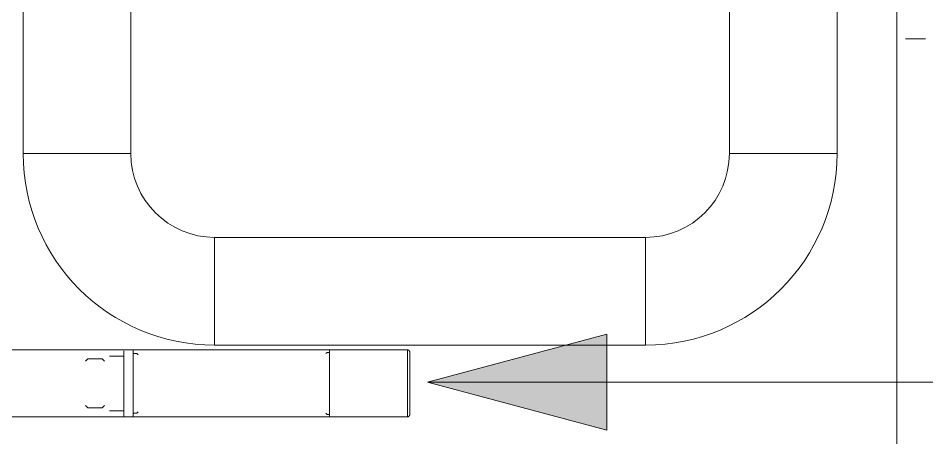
# Model space of a CAD drawing. Header units: millimetres. Extents: x -7702 to 17735, y -16958 to 1800.
# Drawn here: x -6881.7 to -6502.1, y -15247.4 to -15072 of the extents above; entities that cross this region are included whole.
import ezdxf

# ---------------------------------------------------------------- set-up
doc = ezdxf.new("R2010")
doc.units = ezdxf.units.MM
for name, color, linetype, lineweight in [('G-ANNO-TEXT', 231, 'Continuous', 9), ('G-IMPT', 8, 'Continuous', 9), ('I-FURN', 30, 'Continuous', 9)]:
    doc.layers.add(name, color=color, linetype=linetype, lineweight=lineweight)

msp = doc.modelspace()

# ---------------------------------------------------------------- hatches: boundary and pattern name
at = {"layer": 'G-ANNO-TEXT'}
msp.add_hatch(color=7, dxfattribs=at).paths.add_polyline_path([(-6710.778, -15224.15), (-6635.778, -15244.246), (-6635.778, -15204.054)])
at = {"layer": 'I-FURN'}
h = msp.add_hatch(dxfattribs=at)
h.set_pattern_fill('FP_1', color=256, style=0, pattern_type=2)
h.set_pattern_definition([(0, (-7425.62, -16909.65), (203.2, 50.8), [8.382, -144.018, 8.382, -144.018, -812.8]), (0, (-7425.62, -16909.65), (203.2, 50.8), [-304.8, 8.382, -296.418, 8.382, -144.018, -355.6]), (0, (-7425.62, -16909.65), (203.2, 50.8), [-762, 8.382, -93.218, 8.382, -245.618]), (120, (-7349.42, -16884.25), (-145.5941, 150.57636), [8.382, -144.018, 8.382, -144.018, -812.8]), (120, (-7349.42, -16884.25), (-145.5941, 150.57636), [-304.8, 8.382, -296.418, 8.382, -144.018, -355.6]), (120, (-7349.42, -16884.25), (-145.5941, 150.57636), [-762, 8.382, -93.218, 8.382, -245.618]), (240, (-7324.02, -16782.65), (-57.6059, -201.37636), [8.382, -144.018, 8.382, -144.018, -812.8]), (240, (-7324.02, -16782.65), (-57.6059, -201.37636), [-304.8, 8.382, -296.418, 8.382, -144.018, -355.6]), (240, (-7324.02, -16782.65), (-57.6059, -201.37636), [-762, 8.382, -93.218, 8.382, -245.618])])
h.paths.add_polyline_path([(-5696.996, -16569.651), (-5064.62, -16569.651), (-5064.62, -15979.651), (-6464.62, -15979.651), (-6464.62, -14479.651), (-3564.62, -14479.651), (-3564.62, -13779.651), (-7054.62, -13779.651), (-7054.62, -16569.651), (-5926.51, -16569.651)])
h.paths.add_polyline_path([(-6844.565, -15674.651), (-6854.62, -15674.651), (-6867.561, -15672.947), (-6879.62, -15667.952), (-6889.975, -15660.006), (-6897.921, -15649.651), (-6902.916, -15637.592), (-6904.62, -15624.651), (-6904.62, -15238.636), (-6937.509, -15238.968), (-6942.188, -15243.258), (-6948.131, -15246.123), (-6954.62, -15247.151), (-6961.776, -15245.946), (-6968.078, -15242.621), (-6973.227, -15237.082), (-6976.019, -15231.604), (-6977.12, -15224.651), (-6977.196, -15224.651), (-6977.12, -15172.651), (-6932.12, -15172.651), (-6932.02, -15210.693), (-6904.62, -15210.302), (-6904.62, -14834.651), (-6902.916, -14821.71), (-6897.284, -14808.82), (-6889.975, -14799.295), (-6879.62, -14791.35), (-6867.561, -14786.354), (-6854.62, -14784.651), (-6564.62, -14784.651), (-6551.679, -14786.354), (-6539.62, -14791.35), (-6529.265, -14799.295), (-6521.319, -14809.651), (-6516.324, -14821.71), (-6514.62, -14834.651), (-6514.62, -15624.651), (-6516.324, -15637.592), (-6521.319, -15649.651), (-6529.265, -15660.006), (-6539.62, -15667.952), (-6551.679, -15672.947), (-6564.62, -15674.651), (-6615.051, -15674.651)])
h.paths.add_polyline_path([(-6976.243, -15219.046), (-6976.197, -15218.821), (-6976.232, -15218.98)])
h.paths.add_polyline_path([(-6954.62, -15172.608), (-6951.784, -15172.493), (-6952.426, -15172.539), (-6954.294, -15172.598)])
h.paths.add_polyline_path([(-6965.127, -15172.588), (-6966.676, -15172.36), (-6975.07, -15172.104), (-6975.07, -15171.351), (-6976.351, -15171.351), (-6977.12, -15170.802), (-6977.12, -15145.851), (-6932.12, -15145.851), (-6932.12, -15170.801), (-6933.221, -15171.351), (-6934.394, -15171.351), (-6934.17, -15172.104), (-6937.489, -15172.39), (-6937.788, -15172.435), (-6940.145, -15172.236), (-6940.911, -15172.191), (-6943.459, -15172.407), (-6944.977, -15172.526), (-6944.917, -15172.25), (-6945.488, -15172.191), (-6963.775, -15172.478), (-6964.324, -15172.53), (-6964.81, -15172.565)])
h.paths.add_polyline_path([(-5445.216, -14389.651), (-5445.216, -13879.651), (-4584.024, -13879.651), (-4584.024, -14389.651), (-5430.216, -14389.651)])

# ---------------------------------------------------------------- linework, layer by layer
at = {"layer": 'G-ANNO-TEXT', "color": 7}
for p, q in [((-6635.778, -15204.054), (-6710.778, -15224.15)), ((-6635.778, -15244.246), (-6635.778, -15204.054)), ((-6710.778, -15224.15), (-6635.778, -15244.246)), ((-6710.778, -15224.15), (-6331.558, -15224.15))]:
    msp.add_line(p, q, dxfattribs=at)
at = {"layer": 'G-IMPT'}
for p, q in [((-6879.62, -15128.651), (-6879.62, -14888.651)), ((-6834.62, -14888.651), (-6834.62, -15128.651)), ((-6584.62, -15128.651), (-6584.62, -14888.651)), ((-6539.62, -14888.651), (-6539.62, -15128.651)), ((-6834.62, -15128.651), (-6879.62, -15128.651)), ((-6584.62, -15128.651), (-6539.62, -15128.651)), ((-6799.62, -15163.651), (-6619.62, -15163.651)), ((-6799.62, -15163.651), (-6799.62, -15208.651)), ((-6619.62, -15163.651), (-6619.62, -15208.651)), ((-6619.62, -15208.651), (-6799.62, -15208.651)), ((-6837.62, -15210.651), (-6914.62, -15210.651)), ((-6837.62, -15213.251), (-6843.62, -15213.251)), ((-6833.62, -15210.651), (-6837.62, -15210.651)), ((-6837.62, -15210.892), (-6837.62, -15210.651)), ((-6837.62, -15211.125), (-6837.62, -15215.318)), ((-6751.62, -15210.651), (-6833.62, -15210.651)), ((-6833.62, -15210.651), (-6833.62, -15238.651)), ((-6833.62, -15238.651), (-6833.62, -15210.651)), ((-6832.12, -15212.201), (-6833.62, -15212.201)), ((-6831.62, -15212.701), (-6832.12, -15212.201)), ((-6752.62, -15211.701), (-6753.12, -15212.201)), ((-6751.62, -15211.701), (-6752.62, -15211.701)), ((-6719.12, -15210.651), (-6751.62, -15210.651)), ((-6751.62, -15210.651), (-6751.62, -15224.651)), ((-6751.62, -15238.651), (-6751.62, -15210.651)), ((-6719.12, -15211.677), (-6719.12, -15210.651)), ((-6719.12, -15214.693), (-6719.12, -15211.707)), ((-6852.62, -15214.401), (-6853.62, -15215.401)), ((-6846.62, -15214.401), (-6852.62, -15214.401)), ((-6845.62, -15215.401), (-6846.62, -15214.401)), ((-6837.62, -15215.898), (-6837.62, -15215.396)), ((-6837.62, -15215.872), (-6837.62, -15233.429)), ((-6719.12, -15219.218), (-6719.12, -15214.73)), ((-6718.12, -15224.575), (-6718.12, -15213.802)), ((-6718.12, -15215.512), (-6718.12, -15219.59)), ((-6719.12, -15224.61), (-6719.12, -15219.26)), ((-6751.62, -15224.651), (-6751.62, -15238.651)), ((-6719.12, -15224.61), (-6719.12, -15229.966)), ((-6718.12, -15222.043), (-6718.12, -15224.726)), ((-6718.12, -15235.418), (-6718.12, -15224.575)), ((-6718.12, -15224.726), (-6718.12, -15227.115)), ((-6719.12, -15230.008), (-6719.12, -15234.514)), ((-6718.12, -15229.695), (-6718.12, -15233.805)), ((-6853.62, -15233.901), (-6852.62, -15234.901)), ((-6852.62, -15234.901), (-6846.62, -15234.901)), ((-6846.62, -15234.901), (-6845.62, -15233.901)), ((-6843.62, -15236.051), (-6837.62, -15236.051)), ((-6837.62, -15233.906), (-6837.62, -15233.403)), ((-6837.62, -15233.983), (-6837.62, -15238.419)), ((-6719.12, -15234.551), (-6719.12, -15237.564)), ((-6914.62, -15238.651), (-6837.62, -15238.651)), ((-6837.62, -15238.651), (-6837.62, -15238.409)), ((-6837.62, -15238.651), (-6833.62, -15238.651)), ((-6833.62, -15237.101), (-6832.12, -15237.101)), ((-6833.62, -15238.651), (-6751.62, -15238.651)), ((-6832.12, -15237.101), (-6831.62, -15236.601)), ((-6753.12, -15237.101), (-6752.62, -15237.601)), ((-6752.62, -15237.601), (-6751.62, -15237.601)), ((-6751.62, -15238.651), (-6719.12, -15238.651)), ((-6719.12, -15237.594), (-6719.12, -15238.651))]:
    msp.add_line(p, q, dxfattribs=at)
at = {"layer": 'G-IMPT', "flags": 128}
for points in [[(-6719.12, -15210.651), (-6719.08, -15210.652), (-6719.04, -15210.654), (-6719, -15210.658), (-6718.961, -15210.664), (-6718.921, -15210.671), (-6718.882, -15210.679), (-6718.844, -15210.69), (-6718.805, -15210.702), (-6718.768, -15210.715), (-6718.731, -15210.73), (-6718.694, -15210.746), (-6718.658, -15210.764), (-6718.623, -15210.783), (-6718.589, -15210.804), (-6718.555, -15210.825), (-6718.523, -15210.849), (-6718.491, -15210.873), (-6718.461, -15210.899), (-6718.431, -15210.926), (-6718.403, -15210.954), (-6718.375, -15210.983), (-6718.349, -15211.014), (-6718.324, -15211.045), (-6718.301, -15211.077), (-6718.279, -15211.11), (-6718.258, -15211.145), (-6718.238, -15211.179), (-6718.22, -15211.215), (-6718.203, -15211.251), (-6718.188, -15211.288), (-6718.174, -15211.326), (-6718.162, -15211.364), (-6718.151, -15211.403), (-6718.142, -15211.442), (-6718.135, -15211.481), (-6718.129, -15211.52), (-6718.124, -15211.56), (-6718.121, -15211.6), (-6718.12, -15211.64), (-6718.12, -15211.651)], [(-6718.12, -15224.575), (-6718.12, -15224.056), (-6718.12, -15223.537), (-6718.12, -15223.02), (-6718.12, -15222.505), (-6718.12, -15221.994), (-6718.12, -15221.487), (-6718.12, -15220.986), (-6718.12, -15220.49), (-6718.12, -15220.001), (-6718.12, -15219.519), (-6718.12, -15219.045), (-6718.12, -15218.581), (-6718.12, -15218.126), (-6718.12, -15217.682), (-6718.12, -15217.248), (-6718.12, -15216.827), (-6718.12, -15216.418), (-6718.12, -15216.022), (-6718.12, -15215.64), (-6718.12, -15215.273), (-6718.12, -15214.92), (-6718.12, -15214.583), (-6718.12, -15214.262), (-6718.12, -15213.958), (-6718.12, -15213.671), (-6718.12, -15213.402), (-6718.12, -15213.15), (-6718.12, -15212.917), (-6718.12, -15212.702), (-6718.12, -15212.507), (-6718.12, -15212.331), (-6718.12, -15212.175), (-6718.12, -15212.039), (-6718.12, -15211.923), (-6718.12, -15211.827), (-6718.12, -15211.752), (-6718.12, -15211.698), (-6718.12, -15211.664), (-6718.12, -15211.651)], [(-6718.12, -15211.651), (-6718.12, -15211.661), (-6718.12, -15211.692), (-6718.12, -15211.744), (-6718.12, -15211.817), (-6718.12, -15211.91), (-6718.12, -15212.023), (-6718.12, -15212.157), (-6718.12, -15212.311), (-6718.12, -15212.484), (-6718.12, -15212.677), (-6718.12, -15212.889), (-6718.12, -15213.12), (-6718.12, -15213.369), (-6718.12, -15213.636), (-6718.12, -15213.921), (-6718.12, -15214.224), (-6718.12, -15214.542), (-6718.12, -15214.877), (-6718.12, -15215.228), (-6718.12, -15215.594), (-6718.12, -15215.974), (-6718.12, -15216.368), (-6718.12, -15216.775), (-6718.12, -15217.195), (-6718.12, -15217.627), (-6718.12, -15218.07), (-6718.12, -15218.524), (-6718.12, -15218.987), (-6718.12, -15219.459), (-6718.12, -15219.94), (-6718.12, -15220.428), (-6718.12, -15220.923), (-6718.12, -15221.424), (-6718.12, -15221.931), (-6718.12, -15222.441), (-6718.12, -15222.955), (-6718.12, -15223.472), (-6718.12, -15223.991), (-6718.12, -15224.51), (-6718.12, -15224.726)], [(-6718.12, -15237.651), (-6718.12, -15237.64), (-6718.12, -15237.609), (-6718.12, -15237.557), (-6718.12, -15237.485), (-6718.12, -15237.392), (-6718.12, -15237.278), (-6718.12, -15237.144), (-6718.12, -15236.991), (-6718.12, -15236.817), (-6718.12, -15236.625), (-6718.12, -15236.413), (-6718.12, -15236.182), (-6718.12, -15235.932), (-6718.12, -15235.665), (-6718.12, -15235.38), (-6718.12, -15235.078), (-6718.12, -15234.759), (-6718.12, -15234.424), (-6718.12, -15234.074), (-6718.12, -15233.708), (-6718.12, -15233.328), (-6718.12, -15232.934), (-6718.12, -15232.526), (-6718.12, -15232.107), (-6718.12, -15231.675), (-6718.12, -15231.232), (-6718.12, -15230.778), (-6718.12, -15230.315), (-6718.12, -15229.842), (-6718.12, -15229.361), (-6718.12, -15228.873), (-6718.12, -15228.378), (-6718.12, -15227.877), (-6718.12, -15227.371), (-6718.12, -15226.86), (-6718.12, -15226.346), (-6718.12, -15225.83), (-6718.12, -15225.311), (-6718.12, -15224.791), (-6718.12, -15224.575)], [(-6718.12, -15224.726), (-6718.12, -15225.246), (-6718.12, -15225.765), (-6718.12, -15226.282), (-6718.12, -15226.796), (-6718.12, -15227.307), (-6718.12, -15227.814), (-6718.12, -15228.316), (-6718.12, -15228.812), (-6718.12, -15229.301), (-6718.12, -15229.783), (-6718.12, -15230.256), (-6718.12, -15230.721), (-6718.12, -15231.176), (-6718.12, -15231.62), (-6718.12, -15232.053), (-6718.12, -15232.475), (-6718.12, -15232.884), (-6718.12, -15233.279), (-6718.12, -15233.661), (-6718.12, -15234.029), (-6718.12, -15234.381), (-6718.12, -15234.718), (-6718.12, -15235.039), (-6718.12, -15235.343), (-6718.12, -15235.63), (-6718.12, -15235.9), (-6718.12, -15236.152), (-6718.12, -15236.385), (-6718.12, -15236.599), (-6718.12, -15236.794), (-6718.12, -15236.97), (-6718.12, -15237.126), (-6718.12, -15237.263), (-6718.12, -15237.379), (-6718.12, -15237.474), (-6718.12, -15237.549), (-6718.12, -15237.604), (-6718.12, -15237.638), (-6718.12, -15237.651)], [(-6718.12, -15237.651), (-6718.121, -15237.691), (-6718.123, -15237.731), (-6718.127, -15237.77), (-6718.133, -15237.81), (-6718.14, -15237.849), (-6718.149, -15237.888), (-6718.159, -15237.927), (-6718.171, -15237.965), (-6718.184, -15238.003), (-6718.199, -15238.04), (-6718.215, -15238.077), (-6718.233, -15238.113), (-6718.252, -15238.148), (-6718.273, -15238.182), (-6718.295, -15238.215), (-6718.318, -15238.248), (-6718.342, -15238.28), (-6718.368, -15238.31), (-6718.395, -15238.34), (-6718.423, -15238.368), (-6718.453, -15238.395), (-6718.483, -15238.422), (-6718.514, -15238.446), (-6718.547, -15238.47), (-6718.58, -15238.492), (-6718.614, -15238.513), (-6718.649, -15238.533), (-6718.684, -15238.551), (-6718.721, -15238.568), (-6718.758, -15238.583), (-6718.795, -15238.597), (-6718.833, -15238.609), (-6718.872, -15238.619), (-6718.911, -15238.629), (-6718.95, -15238.636), (-6718.99, -15238.642), (-6719.029, -15238.647), (-6719.069, -15238.649), (-6719.109, -15238.651), (-6719.12, -15238.651)]]:
    msp.add_lwpolyline(points, dxfattribs=at)
at = {"layer": 'G-IMPT'}
for centre, radius, start, end in [((-6799.62, -15128.651), 80, 180, 270), ((-6799.62, -15128.651), 35, 180, 270), ((-6619.62, -15128.651), 80, 270, 0), ((-6619.62, -15128.651), 35, 270, 0)]:
    msp.add_arc(centre, radius, start, end, dxfattribs=at)
at = {"layer": 'I-FURN'}
msp.add_line((-6514.62, -14834.651), (-6514.62, -15624.651), dxfattribs=at)

doc.saveas('drawing.dxf')
